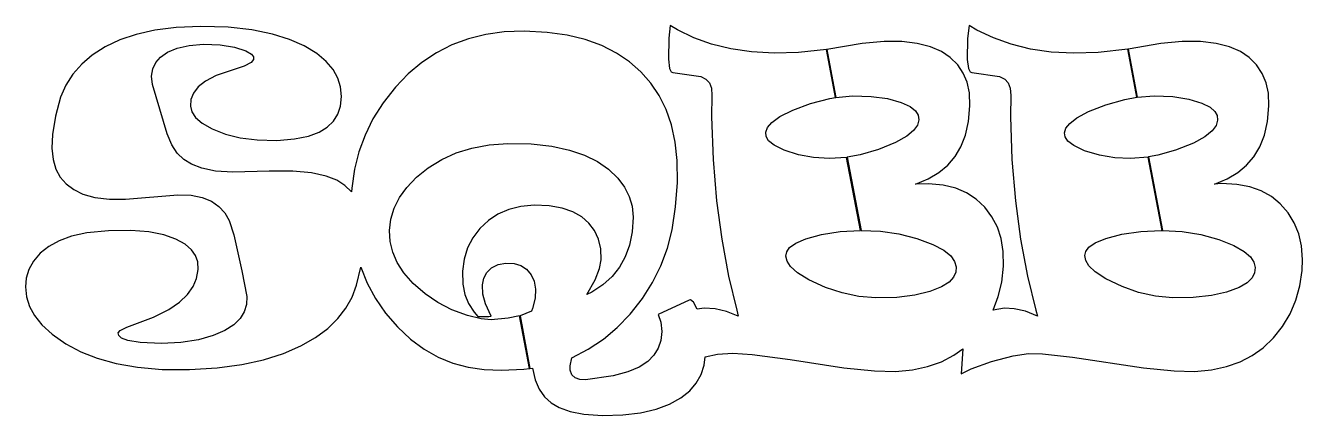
# Model space of a CAD drawing. Header units: metres. Extents: x 16 to 235, y 12 to 78.
import ezdxf

# ---------------------------------------------------------------- set-up
doc = ezdxf.new("R2010")
doc.units = ezdxf.units.M

msp = doc.modelspace()

# ---------------------------------------------------------------- linework, layer by layer
at = {"linetype": 'Continuous', "flags": 128}
msp.add_lwpolyline([(20.250645, 59.76371), (20.148525, 57.415909), (20.366428, 55.453789), (20.861797, 53.807846), (21.596279, 52.447395), (22.58622, 51.292809), (23.897202, 50.304123), (25.488359, 49.541565), (27.543591, 48.96769), (30.038755, 48.656319), (32.785034, 48.645248), (41.765106, 49.408401), (44.064316, 49.329262), (45.961151, 48.947327), (47.526348, 48.300644), (48.790836, 47.423096), (49.824467, 46.292847), (50.585735, 44.983238), (51.369762, 42.525414), (52.782299, 36.372459), (53.614727, 31.964546), (53.556553, 30.613174), (53.171532, 29.343231), (52.461391, 28.193863), (51.376396, 27.124367), (49.853073, 26.138268), (47.85989, 25.27034), (45.293556, 24.545403), (42.300056, 24.082573), (38.95126, 23.921532), (35.289227, 24.062538), (33.16655, 24.406662), (32.092186, 24.832069), (31.636055, 25.272026), (31.548332, 25.747932), (31.871748, 26.146324), (33.028831, 26.724464), (37.58176, 28.455673), (40.223488, 29.741776), (42.065586, 31.007988), (43.422215, 32.316849), (44.376816, 33.677834), (44.969738, 35.080063), (45.244564, 36.574524), (45.199757, 37.898087), (44.825741, 39.002998), (44.1213, 39.999062), (43.03154, 40.924873), (41.447392, 41.794579), (39.356819, 42.529922), (36.788708, 43.043518), (33.691967, 43.297897), (29.865046, 43.247841), (26.138134, 42.879463), (23.531757, 42.307152), (21.390944, 41.525673), (19.625393, 40.556732), (18.139675, 39.371635), (16.988937, 38.03566), (16.212608, 36.628082), (15.7623, 35.098778), (15.63769, 33.615623), (15.817864, 31.908455), (16.337797, 30.265587), (17.197483, 28.687347), (18.459515, 27.106819), (20.185633, 25.523033), (22.573219, 23.857574), (25.125948, 22.497654), (27.944166, 21.386448), (31.181025, 20.488464), (34.875862, 19.840126), (39.069714, 19.479359), (43.786098, 19.440956), (48.5242, 19.720924), (52.735931, 20.287586), (56.462234, 21.105946), (59.87849, 22.193066), (62.861866, 23.487083), (65.40593, 24.936287), (67.494919, 26.480598), (69.249489, 28.180779), (70.612038, 29.949097), (71.669281, 31.859451), (72.420944, 33.91185), (73.161705, 37.026024), (74.269096, 34.269836), (75.688972, 31.620644), (77.402649, 29.133682), (79.45533, 26.760887), (81.706238, 24.665115), (84.050758, 22.942955), (86.437965, 21.598457), (88.946129, 20.566856), (91.574844, 19.848347), (94.323692, 19.443134), (97.327713, 19.349396), (101.145569, 19.539032), (102.135017, 19.632862), (100.424538, 28.653053), (98.438332, 28.237762), (95.566895, 27.996597), (93.801384, 28.154083), (91.45507, 28.727661), (88.801567, 29.700363), (86.401772, 30.924118), (84.223427, 32.402245), (82.151306, 34.220596), (80.574844, 36.012001), (79.422272, 37.795731), (78.653175, 39.566513), (78.21814, 41.390236), (78.115898, 43.260002), (78.34861, 45.257019), (78.89209, 47.089539), (79.795769, 48.924156), (81.042389, 50.675766), (82.708855, 52.415031), (84.742134, 54.048622), (87.051552, 55.465591), (89.542274, 56.589844), (92.214302, 57.421387), (95.195793, 57.977005), (98.374687, 58.213921), (102.431458, 58.118484), (105.963203, 57.720108), (108.999634, 57.059349), (111.58519, 56.171822), (113.762375, 55.091599), (115.655479, 53.783745), (117.261398, 52.254974), (118.419548, 50.721283), (119.227577, 49.130386), (119.719055, 47.444046), (119.894989, 45.59066), (119.740257, 43.036461), (119.293968, 40.796059), (118.556023, 38.759987), (117.569748, 36.992271), (116.313026, 35.413704), (114.72171, 33.974434), (112.838737, 32.738785), (111.985176, 32.302116), (113.389572, 34.845947), (114.141151, 36.781914), (114.422791, 38.275734), (114.3349, 40.144615), (113.951469, 41.810425), (113.279922, 43.276772), (112.320259, 44.544342), (111.085876, 45.603821), (109.548409, 46.471161), (107.71933, 47.111977), (105.509132, 47.509003), (102.935509, 47.611221), (100.648888, 47.399467), (98.560555, 46.881805), (96.713852, 46.082695), (95.076439, 45.009636), (93.581078, 43.611076), (92.376266, 42.025261), (91.495537, 40.300262), (90.916321, 38.395203), (90.649734, 36.330582), (90.699196, 34.101006), (91.03714, 32.3134), (91.660957, 30.749779), (92.625801, 29.262016), (93.233673, 28.549126), (95.146446, 28.537308), (95.55545, 28.623985), (94.571289, 30.719086), (94.128487, 32.364914), (94.045509, 33.958527), (94.283089, 35.139145), (94.802505, 36.101006), (95.622246, 36.884003), (96.753723, 37.442101), (98.053551, 37.695015), (99.493484, 37.634773), (100.661819, 37.270645), (101.608749, 36.642914), (102.407272, 35.709442), (102.929741, 34.587051), (103.172997, 33.220825), (103.101997, 31.710487), (102.639351, 29.904442), (102.464058, 29.451225), (100.495461, 28.679428), (102.191933, 19.635662), (102.617043, 19.695103), (103.099861, 17.68782), (103.806099, 16.07766), (104.711075, 14.788525), (105.838448, 13.747929), (107.225044, 12.945061), (109.083969, 12.28318), (111.468147, 11.814831), (114.639412, 11.581295), (118.11689, 11.660107), (121.173546, 12.033165), (123.847939, 12.672157), (126.142342, 13.539722), (128.096786, 14.614594), (129.612244, 15.812805), (130.749817, 17.123722), (131.576935, 18.592339), (132.093964, 20.219013), (132.288147, 21.636894), (134.362167, 22.068081), (137.016617, 22.238297), (140.359039, 22.035542), (146.851395, 21.161446), (156.043121, 19.738144), (161.323959, 19.208195), (164.924057, 19.129311), (167.860138, 19.391869), (170.442917, 19.946053), (172.820892, 20.796761), (174.914322, 21.894119), (176.461319, 22.975727), (176.173126, 18.708965), (177.898407, 19.558094), (181.423233, 20.806129), (185.139908, 21.792976), (187.759506, 22.210907), (190.169968, 22.165821), (195.32457, 21.582787), (207.470306, 19.721447), (212.722778, 19.201794), (216.264587, 19.130741), (219.171341, 19.393925), (221.733139, 19.943886), (224.093414, 20.785603), (226.149048, 21.85524), (228.022827, 23.187752), (229.798767, 24.874146), (231.34938, 26.819893), (232.654175, 28.997185), (233.646713, 31.325943), (234.326981, 33.805687), (234.694962, 36.435936), (234.7668, 38.335068), (234.599731, 40.653839), (234.134689, 42.704643), (233.371201, 44.591995), (232.30928, 46.315895), (230.965744, 47.859032), (229.428543, 49.110695), (227.684433, 50.082359), (225.733414, 50.774467), (223.481094, 51.198593), (220.887283, 51.319557), (219.672623, 51.254509), (221.835983, 52.121017), (223.678818, 53.206825), (225.188446, 54.467369), (226.447342, 55.943085), (227.455704, 57.633865), (228.241058, 59.627327), (228.769623, 61.952599), (229.00621, 64.639977), (228.926559, 66.83342), (228.549088, 68.615463), (227.87561, 70.223549), (226.906174, 71.659714), (225.639587, 72.919357), (224.107788, 73.949959), (222.233963, 74.774887), (219.984039, 75.363182), (217.287674, 75.684647), (214.139038, 75.690544), (210.473907, 75.324532), (204.86174, 74.390175), (206.426025, 66.140968), (209.316422, 66.357025), (212.523544, 66.232903), (215.253693, 65.808907), (217.51561, 65.134552), (218.926956, 64.430367), (219.746063, 63.712685), (220.143295, 62.983162), (220.211975, 62.177071), (219.94397, 61.294746), (219.260666, 60.361839), (218.009979, 59.348137), (216.05098, 58.274094), (213.007217, 57.071175), (209.963593, 56.203262), (208.369431, 55.892151), (210.756302, 43.304985), (214.139648, 43.104935), (217.333801, 42.583305), (220.403137, 41.741127), (222.984329, 40.723808), (224.760025, 39.713127), (225.835022, 38.777466), (226.447098, 37.852287), (226.672379, 36.960106), (226.564697, 36.014359), (226.12233, 35.158951), (225.255249, 34.311211), (223.891678, 33.510681), (221.735306, 32.707985), (219.129761, 32.118988), (216.02092, 31.778389), (212.446472, 31.731331), (209.533829, 32.033607), (206.652924, 32.681694), (203.801117, 33.676918), (201.009567, 35.009537), (199.20842, 36.181213), (198.129272, 37.214951), (197.571976, 38.147766), (197.413849, 38.998749), (197.587021, 39.711723), (198.127365, 40.418037), (199.202484, 41.1614), (201.042862, 41.926903), (203.792053, 42.643242), (207.028992, 43.12056), (210.532898, 43.303391), (210.693283, 43.304253), (208.303528, 55.88176), (205.279907, 55.6119), (202.592026, 55.732414), (199.925919, 56.185425), (197.37706, 56.960144), (195.531311, 57.83062), (194.523514, 58.60421), (194.043961, 59.321625), (193.943771, 60.007172), (194.182831, 60.812332), (194.8228, 61.657013), (196.061783, 62.628487), (198.071335, 63.702187), (201.008087, 64.846855), (204.289017, 65.746643), (206.359222, 66.13118), (204.771393, 74.377159), (199.724197, 73.82341), (195.557693, 73.674866), (191.659119, 73.877731), (188.11557, 74.390045), (184.767075, 75.213005), (181.741104, 76.292793), (178.894272, 77.657112), (177.578049, 78.4077), (177.299896, 76.228683), (177.253769, 72.60421), (177.457657, 71.048523), (177.748871, 70.477249), (178.029282, 70.382446), (182.787201, 69.674446), (183.679459, 69.242477), (184.285721, 68.592888), (184.632324, 67.698593), (184.699753, 66.407921), (184.654129, 62.831268), (184.916855, 55.478218), (185.509933, 48.38324), (186.39006, 41.814865), (187.574631, 35.484329), (188.995544, 29.640755), (189.286072, 28.584641), (187.221634, 29.428535), (185.276108, 29.869629), (183.631531, 29.948891), (181.674088, 29.650574), (182.562714, 31.976273), (183.150803, 34.447144), (183.444046, 37.179749), (183.412567, 39.701263), (183.056366, 41.916458), (182.410416, 43.868187), (181.466034, 45.656464), (180.241684, 47.261925), (178.789703, 48.629051), (177.130829, 49.716003), (175.26503, 50.523209), (173.101486, 51.067047), (170.613235, 51.311676), (168.35968, 51.249275), (170.552979, 52.127922), (172.39386, 53.215401), (173.901627, 54.477539), (175.158661, 55.954857), (176.165161, 57.64724), (176.948578, 59.642372), (177.475113, 61.969376), (177.70961, 64.658562), (177.626251, 66.859169), (177.226685, 68.695618), (176.550323, 70.275291), (175.597824, 71.673241), (174.33432, 72.926041), (172.800995, 73.955284), (170.925583, 74.778786), (168.674011, 75.365601), (166.010849, 75.683441), (163.00032, 75.698418), (159.189301, 75.326286), (153.152924, 74.329659), (154.716705, 66.082848), (157.545441, 66.344963), (160.778687, 66.271439), (163.560562, 65.893295), (165.913651, 65.247681), (167.472229, 64.530403), (168.372177, 63.803131), (168.824951, 63.048943), (168.921448, 62.249458), (168.681396, 61.365234), (168.028473, 60.430336), (166.846817, 59.438301), (164.938599, 58.361198), (162.005264, 57.172989), (158.880722, 56.253036), (156.661148, 55.829369), (159.035828, 43.306183), (162.35849, 43.154884), (165.527557, 42.689659), (168.575272, 41.912392), (171.331131, 40.887238), (173.204147, 39.888329), (174.410202, 38.915253), (175.080978, 37.9972), (175.365005, 37.072174), (175.302216, 36.137543), (174.905518, 35.271492), (174.132278, 34.447533), (172.8405, 33.630272), (170.829056, 32.828377), (168.234222, 32.188713), (165.178604, 31.808846), (161.554306, 31.716682), (158.63707, 31.971306), (155.751953, 32.571548), (152.896286, 33.518745), (150.034897, 34.8339), (148.092575, 36.042564), (146.927475, 37.10099), (146.316147, 38.046326), (146.117615, 38.903397), (146.254074, 39.633369), (146.763992, 40.354164), (147.79953, 41.103531), (149.554504, 41.862244), (152.234909, 42.590721), (155.444214, 43.097862), (158.946716, 43.311302), (156.536392, 55.808846), (153.582489, 55.608231), (150.868652, 55.781853), (148.2733, 56.27253), (145.811035, 57.065849), (144.087021, 57.921478), (143.15213, 58.684502), (142.716782, 59.405457), (142.659286, 60.124863), (142.950424, 60.929321), (143.68103, 61.806473), (145.074783, 62.820816), (147.303894, 63.936584), (150.353333, 65.05381), (153.639236, 65.893318), (154.630402, 66.07518), (153.075928, 74.31736), (148.260223, 73.810097), (144.12738, 73.676178), (140.23584, 73.890289), (136.699066, 74.413391), (133.35733, 75.247124), (130.337845, 76.337212), (127.497498, 77.711823), (126.283554, 78.418709), (126.005608, 76.272186), (125.953392, 72.67218), (126.158447, 71.056129), (126.441986, 70.486107), (126.736984, 70.38179), (131.494507, 69.673088), (132.38559, 69.24012), (132.990707, 68.589554), (133.336136, 67.694267), (133.402496, 66.404442), (133.35759, 62.789406), (133.622162, 55.437798), (134.217087, 48.344269), (135.098984, 41.777275), (136.285339, 35.448128), (137.707947, 29.605881), (137.955399, 28.601364), (135.932449, 29.426033), (133.986771, 29.868576), (132.097076, 29.952156), (130.873764, 29.812981), (130.237518, 30.98027), (129.750763, 31.377853), (129.547119, 31.360245), (124.200134, 28.883354), (124.65451, 27.562584), (124.822937, 25.985542), (124.670212, 24.427162), (124.22451, 23.092495), (123.485741, 21.905819), (122.404404, 20.827068), (120.942177, 19.875507), (118.982292, 19.044987), (116.485092, 18.387878), (111.741722, 17.711014), (110.767418, 17.720245), (109.932793, 18.015594), (109.403435, 18.53994), (109.114479, 19.34119), (109.097511, 20.093903), (109.373428, 21.444973), (112.209213, 22.924545), (114.807144, 24.655678), (117.172745, 26.627953), (119.413383, 28.947922), (121.484291, 31.609276), (123.21981, 34.360664), (124.649666, 37.245781), (125.77475, 40.262833), (126.595932, 43.410027), (127.199593, 47.322906), (127.49807, 51.535202), (127.463112, 55.28582), (127.119118, 58.452408), (126.469978, 61.391479), (125.552635, 64.016525), (124.350594, 66.429428), (122.920059, 68.558022), (121.224533, 70.489258), (119.292343, 72.189468), (117.035782, 73.712555), (114.539276, 74.976295), (111.70089, 76.011551), (108.605568, 76.768173), (105.133362, 77.257439), (101.192154, 77.449715), (97.766502, 77.317596), (94.62365, 76.88002), (91.640816, 76.137611), (88.817726, 75.090523), (86.154076, 73.738892), (83.64959, 72.082863), (81.303963, 70.122581), (79.116913, 67.858192), (77.017731, 65.195763), (75.263519, 62.421127), (73.902008, 59.657372), (72.846161, 56.780647), (72.09594, 53.790527), (71.637779, 50.535965), (71.58239, 49.934296), (70.429764, 51.026749), (69.046249, 51.887459), (67.201263, 52.602303), (64.736023, 53.14859), (61.530182, 53.458252), (57.42168, 53.460747), (51.185921, 53.267418), (48.228821, 53.485596), (45.897774, 53.96003), (44.106419, 54.639679), (42.791027, 55.46254), (41.679211, 56.570915), (40.74334, 57.999298), (39.942841, 59.86834), (37.400249, 68.29615), (37.278496, 69.744949), (37.487934, 71.003265), (37.986225, 72.061516), (38.818668, 73.015923), (40.026817, 73.846237), (41.658909, 74.534943), (43.712627, 75.007065), (46.193085, 75.206612), (49.058086, 75.095367), (51.501102, 74.693916), (53.437069, 74.090538), (54.4058, 73.531586), (54.768559, 73.035439), (54.760113, 72.575081), (54.330318, 72.085274), (53.152088, 71.482262), (48.334084, 69.846901), (46.494808, 68.881981), (45.262917, 67.900475), (44.45084, 66.853989), (44.015228, 65.755524), (43.919506, 64.587364), (44.175205, 63.632095), (44.813694, 62.681801), (45.941826, 61.705826), (47.671028, 60.72229), (49.964653, 59.808113), (52.495544, 59.174431), (55.41259, 58.803314), (58.748093, 58.7323), (61.814796, 58.975525), (64.180801, 59.467857), (65.999237, 60.15136), (67.412575, 61.012711), (68.462868, 62.025551), (69.218262, 63.223152), (69.678764, 64.605507), (69.844894, 66.24823), (69.687447, 67.890968), (69.207893, 69.428253), (68.405914, 70.868286), (67.222382, 72.269058), (65.61087, 73.615807), (63.479134, 74.915565), (60.908329, 76.055367), (58.004559, 76.959183), (54.483055, 77.671509), (50.412483, 78.116974), (45.698513, 78.261299), (41.512047, 78.083046), (37.828262, 77.616272), (34.606506, 76.895279), (31.807852, 75.953064), (29.291529, 74.764565), (27.085831, 73.355225), (25.284019, 71.824821), (23.780005, 70.112976), (22.573242, 68.219704), (21.663195, 66.144997), (20.774647, 62.861511), (20.250645, 59.76371)], dxfattribs=at)

doc.saveas('drawing.dxf')
